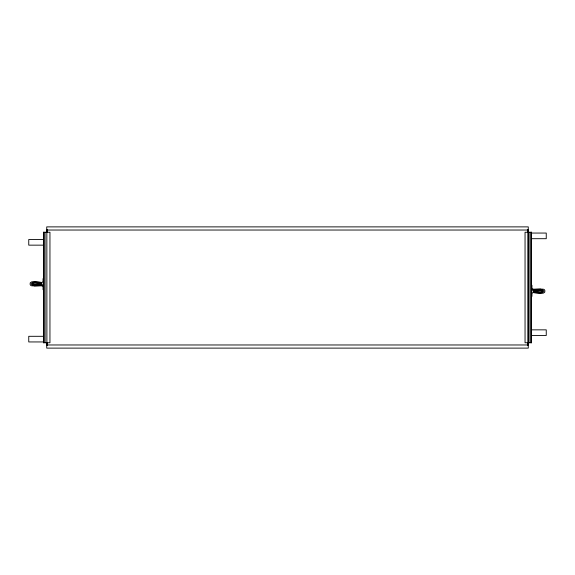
<?xml version="1.0" encoding="UTF-8"?>
<svg xmlns="http://www.w3.org/2000/svg" width="575" height="575" viewBox="0 0 575 575"><rect width="100%" height="100%" fill="white"/><g stroke="black" fill="none" stroke-linecap="round" stroke-linejoin="round"><path stroke-width="0.86" d="M41.256 283.18L41.256 285.164L43.046 286.875L43.046 289.721M41.882 283.705L41.882 284.647L43.211 285.775M533.118 291.295L533.118 290.353L531.789 289.225M533.744 291.82L533.744 289.836L531.954 288.125L531.954 285.279M41.853 282.613L43.046 281.47L43.046 278.631M533.147 292.387L531.954 293.53L531.954 296.369M43.326 284.718L42.751 285.056L42.895 285.703L43.556 285.768M531.674 290.282L532.249 289.944L532.105 289.297L531.444 289.232M32.358 282.742L31.302 283.338L31.165 284L31.891 284.798L41.666 284.726M542.642 292.258L543.698 291.662L543.835 291L543.109 290.202L533.334 290.274M41.738 285.775L31.812 285.847L30.626 285.38L30.051 284.136L30.338 282.656L32.02 281.714L41.838 282.469L34.514 281.721L32.66 282.634L32.344 284.122L33.027 285.416L34.45 285.919L41.285 285.588L41.227 284.546L34.608 284.869L33.443 283.971L33.573 283.346L34.708 282.785L41.702 283.468L33.86 282.864M541.14 292.136L533.298 291.503L540.292 292.215L541.427 291.654L541.557 291.029L540.392 290.131L533.773 290.454L533.715 289.412L540.55 289.081L541.973 289.584L542.656 290.878L542.34 292.366L540.486 293.279L533.133 292.567L542.98 293.286L544.662 292.344L544.949 290.864L544.374 289.62L543.188 289.153L533.262 289.225M46.726 230.029L528.274 230.029M43.384 232.25L49.953 232.25L49.953 342.75L43.384 342.75M531.616 232.25L525.047 232.25L525.047 342.75L531.616 342.75M531.444 233.055L546.25 233.055L546.25 238.697L531.444 238.697M43.556 239.509L28.75 239.509L28.75 245.151L43.556 245.151M531.444 329.849L546.25 329.849L546.25 335.491L531.444 335.491M43.556 336.303L28.75 336.303L28.75 341.945L43.556 341.945M46.726 344.971L528.274 344.971M533.715 289.412L533.773 290.454M41.285 285.588L41.227 284.546M531.336 232.25L531.336 342.75M531.12 232.25L531.12 342.75M529.92 232.25L529.963 342.75M528.274 232.25L528.274 226.881L46.726 226.881L46.726 232.25M528.274 342.75L528.274 348.119L46.726 348.119L46.726 342.75M528.152 232.25L528.152 342.75M528.102 232.25L528.102 342.75M527.67 229.705L527.67 232.393M527.67 342.607L527.67 345.295M47.33 229.705L47.33 232.393M47.33 342.607L47.33 345.295M46.848 232.25L46.898 342.75M45.037 232.25L45.08 342.75M43.88 232.25L43.88 342.75M43.664 232.25L43.664 342.75"/></g></svg>
